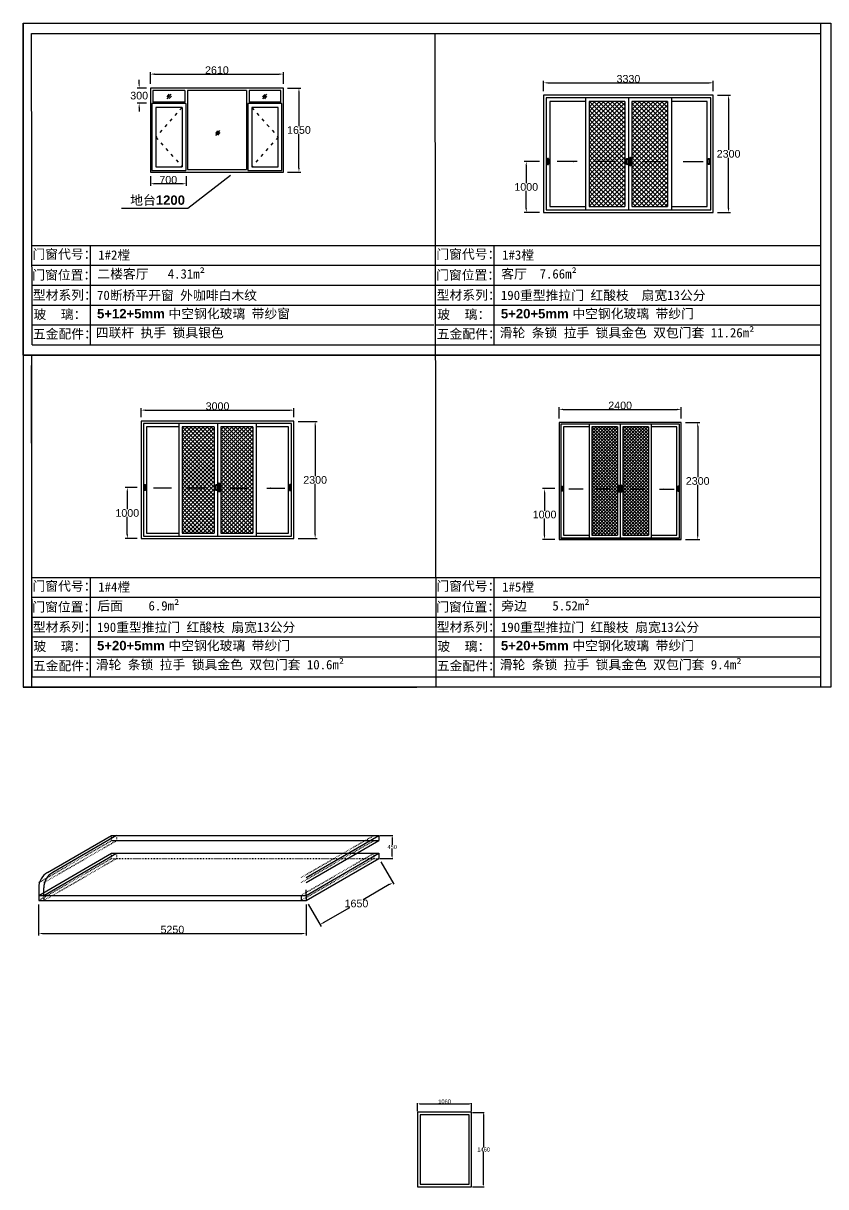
# Model space of a CAD drawing. Header units: inches. Extents: x -138455 to 599497, y -747149 to 13167.
# Drawn here: x 217122 to 232874, y -136914 to -114084 of the extents above; entities that cross this region are included whole.
import ezdxf

# ---------------------------------------------------------------- set-up
doc = ezdxf.new("R2010")
doc.units = ezdxf.units.IN
doc.header["$MEASUREMENT"] = 0
doc.header["$PDMODE"] = 35
doc.header["$PDSIZE"] = -3
doc.linetypes.add('ACAD_ISO03W100', pattern=[30, 12, -18])
doc.layers.add('0 @ 1', color=7, linetype='Continuous')
doc.styles.add('Annotative', font='arialbd.ttf')
doc.styles.get("Standard").update_dxf_attribs({"font": 'arial.ttf'})
doc.dimstyles.get("Standard").update_dxf_attribs({"dimtxt": 80, "dimasz": 70, "dimexe": 40, "dimexo": 80, "dimgap": 0, "dimtad": 1, "dimtih": 1, "dimtoh": 1, "dimdec": 0, "dimzin": 0, "dimdsep": 46, "dimtxsty": 'Standard', "dimcen": 0.09, "dimadec": 0, "dimazin": 0, "dimtfac": 1, "dimtdec": 0, "dimtofl": 0, "dimtmove": 0, "dimatfit": 3, "dimfxl": 0, "dimtolj": 1, "dimtzin": 0, "dimarcsym": 0})

# ---------------------------------------------------------------- blocks, each defined once
blk = doc.blocks.new('*D244')
at = {"color": 0, "lineweight": -2, "transparency": 16777216}
for p, q in [((224143, -130541), (224397, -130980)), ((224307, -130985), (223795, -131281)), ((222714, -131366), (222968, -131805)), ((223017, -131730), (223530, -131434))]:
    blk.add_line(p, q, dxfattribs=at)
at = {"color": 0, "transparency": 16777216}
for points in [[(224301, -130973), (224314, -130997), (224377, -130945)], [(223010, -131718), (223024, -131742), (222948, -131770)]]:
    blk.add_solid(points, dxfattribs=at)
at = {"layer": 'Defpoints', "color": 0, "transparency": 16777216}
for p in [(224103, -130472), (224377, -130945), (222674, -131297)]:
    blk.add_point(p, dxfattribs=at)
at = {"color": 0, "transparency": 16777216, "insert": (223662, -131357), "char_height": 150, "attachment_point": 5}
blk.add_mtext('\\A1;1650', dxfattribs=at)
blk = doc.blocks.new('*D245')
at = {"color": 0, "lineweight": -2, "transparency": 16777216}
for p, q in [((217424, -131377), (217424, -131986)), ((222674, -131377), (222674, -131986)), ((217504, -131946), (222594, -131946))]:
    blk.add_line(p, q, dxfattribs=at)
at = {"color": 0, "transparency": 16777216}
for points in [[(217504, -131932), (217504, -131959), (217424, -131946)], [(222594, -131932), (222594, -131959), (222674, -131946)]]:
    blk.add_solid(points, dxfattribs=at)
at = {"layer": 'Defpoints', "color": 0, "transparency": 16777216}
for p in [(217424, -131297), (222674, -131297), (222674, -131946)]:
    blk.add_point(p, dxfattribs=at)
at = {"color": 0, "transparency": 16777216, "insert": (220049, -131869), "char_height": 150, "attachment_point": 5}
blk.add_mtext('\\A1;5250', dxfattribs=at)
blk = doc.blocks.new('*D246')
at = {"color": 0, "lineweight": -2, "transparency": 16777216}
for p, q in [((224123, -130022), (224373, -130022)), ((224363, -130062), (224363, -130206)), ((224363, -130432), (224363, -130287)), ((224123, -130472), (224373, -130472))]:
    blk.add_line(p, q, dxfattribs=at)
at = {"color": 0, "transparency": 16777216}
for points in [[(224357, -130062), (224370, -130062), (224363, -130022)], [(224357, -130432), (224370, -130432), (224363, -130472)]]:
    blk.add_solid(points, dxfattribs=at)
at = {"layer": 'Defpoints', "color": 0, "transparency": 16777216}
for p in [(224103, -130022), (224103, -130472), (224363, -130472)]:
    blk.add_point(p, dxfattribs=at)
at = {"color": 0, "transparency": 16777216, "insert": (224363, -130247), "char_height": 80, "attachment_point": 5}
blk.add_mtext('\\A1;450', dxfattribs=at)
blk = doc.blocks.new('*D270')
at = {"color": 0, "lineweight": -2, "transparency": 16777216}
for p, q in [((224862, -135434), (224862, -135274)), ((224902, -135284), (225882, -135284)), ((225922, -135434), (225922, -135274))]:
    blk.add_line(p, q, dxfattribs=at)
at = {"color": 0, "transparency": 16777216}
for points in [[(224902, -135277), (224902, -135290), (224862, -135284)], [(225882, -135277), (225882, -135290), (225922, -135284)]]:
    blk.add_solid(points, dxfattribs=at)
at = {"layer": 'Defpoints', "color": 0, "transparency": 16777216}
for p in [(225922, -135284), (224862, -135454), (225922, -135454)]:
    blk.add_point(p, dxfattribs=at)
at = {"color": 0, "transparency": 16777216, "insert": (225392, -135243), "char_height": 80, "attachment_point": 5}
blk.add_mtext('\\A1;1060', dxfattribs=at)
blk = doc.blocks.new('*D271')
at = {"color": 0, "lineweight": -2, "transparency": 16777216}
for p, q in [((225942, -135454), (226169, -135454)), ((226159, -135494), (226159, -136143)), ((226159, -136874), (226159, -136225)), ((225942, -136914), (226169, -136914))]:
    blk.add_line(p, q, dxfattribs=at)
at = {"color": 0, "transparency": 16777216}
for points in [[(226152, -135494), (226165, -135494), (226159, -135454)], [(226152, -136874), (226165, -136874), (226159, -136914)]]:
    blk.add_solid(points, dxfattribs=at)
at = {"layer": 'Defpoints', "color": 0, "transparency": 16777216}
for p in [(225922, -135454), (225922, -136914), (226159, -136914)]:
    blk.add_point(p, dxfattribs=at)
at = {"color": 0, "transparency": 16777216, "insert": (226159, -136184), "char_height": 80, "attachment_point": 5}
blk.add_mtext('\\A1;1460', dxfattribs=at)
blk = doc.blocks.new('*D660')
at = {"color": 0, "lineweight": -2, "transparency": 16777216}
for p, q in [((219397, -115274), (219397, -115194)), ((219538, -115354), (219357, -115354)), ((219538, -115654), (219357, -115654)), ((219397, -115734), (219397, -115814))]:
    blk.add_line(p, q, dxfattribs=at)
at = {"color": 0, "transparency": 16777216}
for points in [[(219383, -115274), (219410, -115274), (219397, -115354)], [(219383, -115734), (219410, -115734), (219397, -115654)]]:
    blk.add_solid(points, dxfattribs=at)
at = {"layer": 'Defpoints', "color": 0, "transparency": 16777216}
for p in [(219397, -115354), (219618, -115354), (219618, -115654)]:
    blk.add_point(p, dxfattribs=at)
at = {"color": 0, "transparency": 16777216, "insert": (219397, -115504), "char_height": 150, "attachment_point": 5}
blk.add_mtext('\\A1;300', dxfattribs=at)
blk = doc.blocks.new('*D671')
at = {"color": 0, "lineweight": -2, "transparency": 16777216}
for p, q in [((219618, -117084), (219618, -117273)), ((220318, -117084), (220318, -117273)), ((220238, -117233), (219698, -117233))]:
    blk.add_line(p, q, dxfattribs=at)
at = {"color": 0, "transparency": 16777216}
for points in [[(219698, -117219), (219698, -117246), (219618, -117233)], [(220238, -117219), (220238, -117246), (220318, -117233)]]:
    blk.add_solid(points, dxfattribs=at)
at = {"layer": 'Defpoints', "color": 0, "transparency": 16777216}
for p in [(219618, -117004), (220318, -117004), (219618, -117233)]:
    blk.add_point(p, dxfattribs=at)
at = {"color": 0, "transparency": 16777216, "insert": (219968, -117156), "char_height": 150, "attachment_point": 5}
blk.add_mtext('\\A1;700', dxfattribs=at)
blk = doc.blocks.new('*D672')
at = {"color": 0, "lineweight": -2, "transparency": 16777216}
for p, q in [((219618, -115274), (219618, -115041)), ((222228, -115274), (222228, -115041)), ((219698, -115081), (222148, -115081))]:
    blk.add_line(p, q, dxfattribs=at)
at = {"color": 0, "transparency": 16777216}
for points in [[(219698, -115068), (219698, -115095), (219618, -115081)], [(222148, -115068), (222148, -115095), (222228, -115081)]]:
    blk.add_solid(points, dxfattribs=at)
at = {"layer": 'Defpoints', "color": 0, "transparency": 16777216}
for p in [(222228, -115081), (219618, -115354), (222228, -115354)]:
    blk.add_point(p, dxfattribs=at)
at = {"color": 0, "transparency": 16777216, "insert": (220923, -115005), "char_height": 150, "attachment_point": 5}
blk.add_mtext('\\A1;2610', dxfattribs=at)
blk = doc.blocks.new('*D673')
at = {"color": 0, "lineweight": -2, "transparency": 16777216}
for p, q in [((222308, -115354), (222573, -115354)), ((222533, -115434), (222533, -116103)), ((222533, -116924), (222533, -116256)), ((222308, -117004), (222573, -117004))]:
    blk.add_line(p, q, dxfattribs=at)
at = {"color": 0, "transparency": 16777216}
for points in [[(222520, -115434), (222547, -115434), (222533, -115354)], [(222520, -116924), (222547, -116924), (222533, -117004)]]:
    blk.add_solid(points, dxfattribs=at)
at = {"layer": 'Defpoints', "color": 0, "transparency": 16777216}
for p in [(222228, -115354), (222228, -117004), (222533, -117004)]:
    blk.add_point(p, dxfattribs=at)
at = {"color": 0, "transparency": 16777216, "insert": (222533, -116179), "char_height": 150, "attachment_point": 5}
blk.add_mtext('\\A1;1650', dxfattribs=at)
blk = doc.blocks.new('123as')
at = {"color": 0}
for p, q in [((90189, 51387), (90252, 51462)), ((90194, 51330), (90312, 51470)), ((90251, 51335), (90314, 51410))]:
    blk.add_line(p, q, dxfattribs=at)
blk = doc.blocks.new('*D649')
at = {"color": 0, "lineweight": -2, "transparency": 16777216}
for p, q in [((230746, -115496), (231007, -115496)), ((230967, -115576), (230967, -116569)), ((230967, -117716), (230967, -116723)), ((230746, -117796), (231007, -117796))]:
    blk.add_line(p, q, dxfattribs=at)
at = {"color": 0, "transparency": 16777216}
for points in [[(230953, -115576), (230980, -115576), (230967, -115496)], [(230953, -117716), (230980, -117716), (230967, -117796)]]:
    blk.add_solid(points, dxfattribs=at)
at = {"layer": 'Defpoints', "color": 0, "transparency": 16777216}
for p in [(230666, -115496), (230666, -117796), (230967, -117796)]:
    blk.add_point(p, dxfattribs=at)
at = {"color": 0, "transparency": 16777216, "insert": (230967, -116646), "char_height": 150, "attachment_point": 5}
blk.add_mtext('\\A1;2300', dxfattribs=at)
blk = doc.blocks.new('*D650')
at = {"color": 0, "lineweight": -2, "transparency": 16777216}
for p, q in [((227336, -115416), (227336, -115213)), ((227416, -115253), (230586, -115253)), ((230666, -115416), (230666, -115213))]:
    blk.add_line(p, q, dxfattribs=at)
at = {"color": 0, "transparency": 16777216}
for points in [[(227416, -115239), (227416, -115266), (227336, -115253)], [(230586, -115239), (230586, -115266), (230666, -115253)]]:
    blk.add_solid(points, dxfattribs=at)
at = {"layer": 'Defpoints', "color": 0, "transparency": 16777216}
for p in [(230666, -115253), (227336, -115496), (230666, -115496)]:
    blk.add_point(p, dxfattribs=at)
at = {"color": 0, "transparency": 16777216, "insert": (229001, -115176), "char_height": 150, "attachment_point": 5}
blk.add_mtext('\\A1;3330', dxfattribs=at)
blk = doc.blocks.new('*D651')
at = {"color": 0, "lineweight": -2, "transparency": 16777216}
for p, q in [((227256, -116796), (226955, -116796)), ((226995, -116876), (226995, -117220)), ((226995, -117716), (226995, -117373)), ((227256, -117796), (226955, -117796))]:
    blk.add_line(p, q, dxfattribs=at)
at = {"color": 0, "transparency": 16777216}
for points in [[(226981, -116876), (227008, -116876), (226995, -116796)], [(226981, -117716), (227008, -117716), (226995, -117796)]]:
    blk.add_solid(points, dxfattribs=at)
at = {"layer": 'Defpoints', "color": 0, "transparency": 16777216}
for p in [(227336, -116796), (226995, -117796), (227336, -117796)]:
    blk.add_point(p, dxfattribs=at)
at = {"color": 0, "transparency": 16777216, "insert": (226995, -117296), "char_height": 150, "attachment_point": 5}
blk.add_mtext('\\A1;1000', dxfattribs=at)
blk = doc.blocks.new('*D661')
at = {"color": 0, "lineweight": -2, "transparency": 16777216}
for p, q in [((219435, -121815), (219435, -121635)), ((219515, -121675), (222355, -121675)), ((222435, -121815), (222435, -121635))]:
    blk.add_line(p, q, dxfattribs=at)
at = {"color": 0, "transparency": 16777216}
for points in [[(219515, -121662), (219515, -121689), (219435, -121675)], [(222355, -121662), (222355, -121689), (222435, -121675)]]:
    blk.add_solid(points, dxfattribs=at)
at = {"layer": 'Defpoints', "color": 0, "transparency": 16777216}
for p in [(222435, -121675), (219435, -121895), (222435, -121895)]:
    blk.add_point(p, dxfattribs=at)
at = {"color": 0, "transparency": 16777216, "insert": (220935, -121599), "char_height": 150, "attachment_point": 5}
blk.add_mtext('\\A1;3000', dxfattribs=at)
blk = doc.blocks.new('*D674')
at = {"color": 0, "lineweight": -2, "transparency": 16777216}
for p, q in [((222515, -121895), (222891, -121895)), ((222851, -121975), (222851, -122968)), ((222851, -124115), (222851, -123121)), ((222515, -124195), (222891, -124195))]:
    blk.add_line(p, q, dxfattribs=at)
at = {"color": 0, "transparency": 16777216}
for points in [[(222838, -121975), (222865, -121975), (222851, -121895)], [(222838, -124115), (222865, -124115), (222851, -124195)]]:
    blk.add_solid(points, dxfattribs=at)
at = {"layer": 'Defpoints', "color": 0, "transparency": 16777216}
for p in [(222435, -121895), (222435, -124195), (222851, -124195)]:
    blk.add_point(p, dxfattribs=at)
at = {"color": 0, "transparency": 16777216, "insert": (222851, -123045), "char_height": 150, "attachment_point": 5}
blk.add_mtext('\\A1;2300', dxfattribs=at)
blk = doc.blocks.new('123hhh')
for centre, radius, start, end in [((280724, -83285), 15, 176.7622, 183.2378), ((280706, -83231), 10, 16.4502, 30.1514), ((280706, -83339), 10, 329.8486, 343.5498)]:
    blk.add_arc(centre, radius, start, end)
for points, knots in [([(280692, -83211), (280689, -83211), (280685, -83210), (280685, -83215), (280690, -83217), (280696, -83217), (280704, -83219), (280711, -83226), (280713, -83239), (280712, -83254), (280711, -83268), (280709, -83277), (280709, -83282), (280709, -83284)], [0, 0, 0, 0, 6.082763, 8.582763, 11.318747, 19.461781, 26.725965, 36.438119, 46.233865, 64.642794, 80.276332, 88.205882, 94.390611, 94.390611, 94.390611, 94.390611]), ([(280692, -83359), (280689, -83359), (280685, -83360), (280685, -83355), (280690, -83353), (280696, -83353), (280704, -83351), (280711, -83344), (280713, -83331), (280712, -83316), (280711, -83302), (280709, -83293), (280709, -83288), (280709, -83286)], [0, 0, 0, 0, 6.082763, 8.582763, 11.318747, 19.461781, 26.725965, 36.438119, 46.233865, 64.642794, 80.276332, 88.205882, 94.390611, 94.390611, 94.390611, 94.390611]), ([(280715, -83226), (280712, -83222), (280707, -83214), (280697, -83212), (280692, -83211)], [0.93741, 0.93741, 0.93741, 0.93741, 13.606526, 29.417915, 29.417915, 29.417915, 29.417915]), ([(280715, -83344), (280712, -83348), (280707, -83356), (280697, -83358), (280692, -83359)], [0.93741, 0.93741, 0.93741, 0.93741, 13.606526, 29.417915, 29.417915, 29.417915, 29.417915]), ([(280716, -83229), (280716, -83230), (280717, -83234), (280717, -83249), (280717, -83266), (280717, -83280), (280717, -83285)], [1.197256, 1.197256, 1.197256, 1.197256, 5.358743, 14.155697, 44.084834, 57.684594, 57.684594, 57.684594, 57.684594]), ([(280716, -83341), (280716, -83340), (280717, -83336), (280717, -83321), (280717, -83304), (280717, -83290), (280717, -83285)], [1.197256, 1.197256, 1.197256, 1.197256, 5.358743, 14.155697, 44.084834, 57.684594, 57.684594, 57.684594, 57.684594])]:
    blk.add_open_spline(points, degree=3, knots=knots)
blk = doc.blocks.new('*D662')
at = {"color": 0, "lineweight": -2, "transparency": 16777216}
for p, q in [((219355, -123194), (219124, -123194)), ((219164, -123274), (219164, -123618)), ((219164, -124115), (219164, -123771)), ((219355, -124195), (219124, -124195))]:
    blk.add_line(p, q, dxfattribs=at)
at = {"color": 0, "transparency": 16777216}
for points in [[(219151, -123274), (219178, -123274), (219164, -123194)], [(219151, -124115), (219178, -124115), (219164, -124195)]]:
    blk.add_solid(points, dxfattribs=at)
at = {"layer": 'Defpoints', "color": 0, "transparency": 16777216}
for p in [(219435, -123194), (219164, -124195), (219435, -124195)]:
    blk.add_point(p, dxfattribs=at)
at = {"color": 0, "transparency": 16777216, "insert": (219164, -123694), "char_height": 150, "attachment_point": 5}
blk.add_mtext('\\A1;1000', dxfattribs=at)
blk = doc.blocks.new('*D675')
at = {"color": 0, "lineweight": -2, "transparency": 16777216}
for p, q in [((230118, -121916), (230400, -121916)), ((230360, -121996), (230360, -122990)), ((230360, -124136), (230360, -123143)), ((230118, -124216), (230400, -124216))]:
    blk.add_line(p, q, dxfattribs=at)
at = {"color": 0, "transparency": 16777216}
for points in [[(230347, -121996), (230373, -121996), (230360, -121916)], [(230347, -124136), (230373, -124136), (230360, -124216)]]:
    blk.add_solid(points, dxfattribs=at)
at = {"layer": 'Defpoints', "color": 0, "transparency": 16777216}
for p in [(230038, -121916), (230038, -124216), (230360, -124216)]:
    blk.add_point(p, dxfattribs=at)
at = {"color": 0, "transparency": 16777216, "insert": (230360, -123066), "char_height": 150, "attachment_point": 5}
blk.add_mtext('\\A1;2300', dxfattribs=at)
blk = doc.blocks.new('*D676')
at = {"color": 0, "lineweight": -2, "transparency": 16777216}
for p, q in [((227638, -121836), (227638, -121620)), ((227718, -121660), (229958, -121660)), ((230038, -121836), (230038, -121620))]:
    blk.add_line(p, q, dxfattribs=at)
at = {"color": 0, "transparency": 16777216}
for points in [[(227718, -121647), (227718, -121674), (227638, -121660)], [(229958, -121647), (229958, -121674), (230038, -121660)]]:
    blk.add_solid(points, dxfattribs=at)
at = {"layer": 'Defpoints', "color": 0, "transparency": 16777216}
for p in [(230038, -121660), (227638, -121916), (230038, -121916)]:
    blk.add_point(p, dxfattribs=at)
at = {"color": 0, "transparency": 16777216, "insert": (228838, -121584), "char_height": 150, "attachment_point": 5}
blk.add_mtext('\\A1;2400', dxfattribs=at)
blk = doc.blocks.new('*D677')
at = {"color": 0, "lineweight": -2, "transparency": 16777216}
for p, q in [((227558, -123216), (227315, -123216)), ((227355, -123296), (227355, -123648)), ((227355, -124136), (227355, -123801)), ((227558, -124216), (227315, -124216))]:
    blk.add_line(p, q, dxfattribs=at)
at = {"color": 0, "transparency": 16777216}
for points in [[(227342, -123296), (227368, -123296), (227355, -123216)], [(227342, -124136), (227368, -124136), (227355, -124216)]]:
    blk.add_solid(points, dxfattribs=at)
at = {"layer": 'Defpoints', "color": 0, "transparency": 16777216}
for p in [(227638, -123216), (227355, -124216), (227638, -124216)]:
    blk.add_point(p, dxfattribs=at)
at = {"color": 0, "transparency": 16777216, "insert": (227355, -123724), "char_height": 150, "attachment_point": 5}
blk.add_mtext('\\A1;1000', dxfattribs=at)

msp = doc.modelspace()

# ---------------------------------------------------------------- hatches: boundary and pattern name
h = msp.add_hatch()
h.set_pattern_fill('ANSI37', color=256, scale=500)
h.set_pattern_definition([(45, (-24767.19, -15350.347), (-44.194174, 44.194174), []), (135, (-24767.19, -15350.347), (-44.194174, -44.194174), [])])
h.paths.add_polyline_path([(228930.6, -115616.1), (228230.6, -115616.1), (228230.6, -117676.1), (228930.6, -117676.1)])
h.paths.add_polyline_path([(229770.6, -115616.1), (229070.6, -115616.1), (229070.6, -117676.1), (229770.6, -117676.1)])
h = msp.add_hatch()
h.set_pattern_fill('ANSI37', color=256, scale=450.45045)
h.set_pattern_definition([(45, (-7684.54, -31673.106), (-39.814571, 39.814571), []), (135, (-7684.54, -31673.106), (-39.814571, -39.814571), [])])
h.paths.add_polyline_path([(220872.1, -122002.6), (220241.4, -122002.6), (220241.4, -124086.4), (220872.1, -124086.4)])
h.paths.add_polyline_path([(221628.8, -122002.6), (220998.2, -122002.6), (220998.2, -124086.4), (221628.8, -124086.4)])
h = msp.add_hatch()
h.set_pattern_fill('ANSI37', color=256, scale=360.36036)
h.set_pattern_definition([(45, (45942.21, -49739.032), (-31.851657, 31.851657), []), (135, (45942.21, -49739.032), (-31.851657, -31.851657), [])])
h.paths.add_polyline_path([(228787.5, -122002.7), (228283, -122002.7), (228283, -124129.7), (228787.5, -124129.7)])
h.paths.add_polyline_path([(229392.9, -122002.7), (228888.4, -122002.7), (228888.4, -124129.7), (229392.9, -124129.7)])

# ---------------------------------------------------------------- linework, layer by layer
for p, q in [((217121.8, -114083.8), (217121.8, -120596.8)), ((217121.8, -114083.8), (217121.8, -120392.1)), ((232773.4, -114083.8), (232773.4, -127109.8)), ((217296.2, -120392.1), (217280.9, -114287.6)), ((217280.9, -114287.6), (232773.4, -114287.6)), ((225223.9, -127109.8), (225208.6, -114287.6)), ((222228, -115354.2), (219618, -115354.2)), ((219618, -115354.2), (219618, -117004.2)), ((220293, -115404.2), (219668, -115404.2)), ((219668, -115404.2), (219668, -115629.2)), ((220293, -115404.2), (220293, -115629.2)), ((220343, -115404.2), (220343, -116954.2)), ((221503, -115404.2), (220343, -115404.2)), ((221503, -115404.2), (221503, -116954.2)), ((222178, -115404.2), (221553, -115404.2)), ((221553, -115404.2), (221553, -115629.2)), ((222178, -115629.2), (222178, -115404.2)), ((222228, -117004.2), (222228, -115354.2)), ((230665.6, -115496.1), (227335.6, -115496.1)), ((227335.6, -115496.1), (227335.6, -117796.1)), ((230665.6, -117796.1), (230665.6, -115496.1)), ((220313, -115659.2), (219648, -115659.2)), ((219648, -115659.2), (219648, -116974.2)), ((220293, -115629.2), (219668, -115629.2)), ((220238, -115734.2), (219723, -115734.2)), ((219723, -115734.2), (219723, -116899.2)), ((220238, -115734.2), (220238, -116899.2)), ((220313, -115659.2), (220313, -116974.2)), ((222198, -115659.2), (221533, -115659.2)), ((221533, -115659.2), (221533, -116974.2)), ((222178, -115629.2), (221553, -115629.2)), ((222123, -115734.2), (221608, -115734.2)), ((221608, -115734.2), (221608, -116899.2)), ((222123, -116899.2), (222123, -115734.2)), ((222198, -116974.2), (222198, -115659.2)), ((230615.6, -115546.1), (227385.6, -115546.1)), ((227385.6, -115546.1), (227385.6, -117746.1)), ((228155.6, -115616.1), (227455.6, -115616.1)), ((227455.6, -115616.1), (227455.6, -117676.1)), ((228155.6, -115546.1), (228155.6, -117746.1)), ((228930.6, -115616.1), (228230.6, -115616.1)), ((228230.6, -115616.1), (228230.6, -117676.1)), ((228930.6, -115616.1), (228930.6, -117676.1)), ((229000.6, -115546.1), (229000.6, -117746.1)), ((229770.6, -115616.1), (229070.6, -115616.1)), ((229070.6, -115616.1), (229070.6, -117676.1)), ((229770.6, -115616.1), (229770.6, -117676.1)), ((229845.6, -115546.1), (229845.6, -117746.1)), ((230545.6, -115616.1), (229845.6, -115616.1)), ((230545.6, -117676.1), (230545.6, -115616.1)), ((230615.6, -117746.1), (230615.6, -115546.1)), ((219618, -117004.2), (222228, -117004.2)), ((219648, -116974.2), (220313, -116974.2)), ((219723, -116899.2), (220238, -116899.2)), ((220343, -116954.2), (221503, -116954.2)), ((221533, -116974.2), (222198, -116974.2)), ((221608, -116899.2), (222123, -116899.2)), ((227335.6, -117796.1), (230665.6, -117796.1)), ((227385.6, -117746.1), (230615.6, -117746.1)), ((227455.6, -117676.1), (228155.6, -117676.1)), ((228230.6, -117676.1), (228930.6, -117676.1)), ((229070.6, -117676.1), (229770.6, -117676.1)), ((229845.6, -117676.1), (230545.6, -117676.1)), ((217295.5, -118443.7), (225219, -118443.7)), ((218432.5, -118443.7), (218432.5, -120392.1)), ((225223.2, -118443.7), (232773.4, -118443.7)), ((226360.2, -118443.7), (226360.2, -120392.1)), ((217295.5, -118833.4), (225220, -118833.4)), ((225223.2, -118833.4), (232773.4, -118833.4)), ((217295.5, -119223.1), (225221, -119223.1)), ((225223.2, -119223.1), (232773.4, -119223.1)), ((217295.5, -119612.7), (225221.9, -119612.7)), ((225223.2, -119612.7), (232773.4, -119612.7)), ((217295.5, -120002.4), (225178.8, -120002.4)), ((225223.2, -120002.4), (232773.4, -120002.4)), ((217296.2, -120392.1), (225223.9, -120392.1)), ((225223.9, -120392.1), (232773.4, -120392.1)), ((217121.8, -120596.8), (225049.5, -120596.8)), ((224845.7, -120596.8), (217121.8, -120596.8)), ((217121.8, -120596.8), (217121.8, -127109.8)), ((217280.9, -120596.8), (217280.9, -127109.8)), ((225049.5, -120596.8), (232773.4, -120596.8)), ((217296.2, -126905.1), (217280.9, -120800.6)), ((222435.1, -121894.5), (219435.1, -121894.5)), ((219435.1, -121894.5), (219435.1, -124194.5)), ((222435.1, -124194.5), (222435.1, -121894.5)), ((222390.1, -121939.6), (219480.2, -121939.6)), ((219480.2, -121939.6), (219480.2, -124149.5)), ((220173.9, -122002.6), (219543.2, -122002.6)), ((219543.2, -122002.6), (219543.2, -124086.4)), ((220173.9, -121939.6), (220173.9, -124149.5)), ((220872.1, -122002.6), (220241.4, -122002.6)), ((220241.4, -122002.6), (220241.4, -124086.4)), ((220872.1, -122002.6), (220872.1, -124086.4)), ((220935.1, -121939.6), (220935.1, -124149.5)), ((221628.8, -122002.6), (220998.2, -122002.6)), ((220998.2, -122002.6), (220998.2, -124086.4)), ((221628.8, -122002.6), (221628.8, -124086.4)), ((221696.4, -121939.6), (221696.4, -124149.5)), ((222327, -122002.6), (221696.4, -122002.6)), ((222327, -124086.4), (222327, -122002.6)), ((222390.1, -124149.5), (222390.1, -121939.6)), ((230037.9, -121916.2), (227637.9, -121916.2)), ((227637.9, -121916.2), (227637.9, -124216.2)), ((230001.9, -121952.2), (227674, -121952.2)), ((227674, -121952.2), (227674, -124180.1)), ((228228.9, -122002.7), (227724.4, -122002.7)), ((227724.4, -122002.7), (227724.4, -124129.7)), ((228228.9, -121952.2), (228228.9, -124180.1)), ((228787.5, -122002.7), (228283, -122002.7)), ((228283, -122002.7), (228283, -124129.7)), ((228787.5, -122002.7), (228787.5, -124129.7)), ((228837.9, -121952.2), (228837.9, -124180.1)), ((229392.9, -122002.7), (228888.4, -122002.7)), ((228888.4, -122002.7), (228888.4, -124129.7)), ((229392.9, -122002.7), (229392.9, -124129.7)), ((229446.9, -121952.2), (229446.9, -124180.1)), ((229951.4, -122002.7), (229446.9, -122002.7)), ((229951.4, -124129.7), (229951.4, -122002.7)), ((230001.9, -124180.1), (230001.9, -121952.2)), ((230037.9, -124216.2), (230037.9, -121916.2)), ((219435.1, -124194.5), (222435.1, -124194.5)), ((219480.2, -124149.5), (222390.1, -124149.5)), ((219543.2, -124086.4), (220173.9, -124086.4)), ((220241.4, -124086.4), (220872.1, -124086.4)), ((220998.2, -124086.4), (221628.8, -124086.4)), ((221696.4, -124086.4), (222327, -124086.4)), ((227674, -124180.1), (230001.9, -124180.1)), ((227724.4, -124129.7), (228228.9, -124129.7)), ((228283, -124129.7), (228787.5, -124129.7)), ((228888.4, -124129.7), (229392.9, -124129.7)), ((229446.9, -124129.7), (229951.4, -124129.7)), ((227637.9, -124216.2), (230037.9, -124216.2)), ((230037.9, -124216.2), (227637.9, -124216.2)), ((217295.5, -124956.7), (225223.9, -124956.7)), ((218432.5, -124956.7), (218432.5, -126905.1)), ((225223.9, -124956.7), (232774.1, -124956.7)), ((226360.9, -124956.7), (226360.9, -126905.1)), ((217295.5, -125346.4), (225223.9, -125346.4)), ((225223.9, -125346.4), (232774.1, -125346.4)), ((217295.5, -125736.1), (225223.9, -125736.1)), ((225223.9, -125736.1), (232774.1, -125736.1)), ((217295.5, -126125.7), (225223.9, -126125.7)), ((225223.9, -126125.7), (232774.1, -126125.7)), ((217295.5, -126515.4), (225223.9, -126515.4)), ((225223.9, -126515.4), (232774.1, -126515.4)), ((217296.2, -126905.1), (225223.9, -126905.1)), ((225224.6, -126905.1), (232774.1, -126905.1)), ((217121.8, -127109.8), (224845.7, -127109.8)), ((232973.4, -127109.8), (217121.8, -127109.8)), ((217599.5, -130745.6), (218853.4, -130021.6)), ((218953.4, -130021.6), (217699.5, -130745.6)), ((218853.4, -130021.6), (224103.4, -130021.6)), ((218853.4, -130121.6), (224103.4, -130121.6)), ((222674.5, -130846.6), (224103.4, -130021.6)), ((222674.5, -130946.6), (224103.4, -130121.6)), ((224103.4, -130021.6), (224103.4, -130121.6)), ((217424.5, -131196.6), (218853.4, -130371.6)), ((217524.5, -131196.6), (218953.4, -130371.6)), ((218853.4, -130371.6), (224103.4, -130371.6)), ((222674.5, -131196.6), (224103.4, -130371.6)), ((222674.5, -131296.6), (224103.4, -130471.6)), ((224103.4, -130371.6), (224103.4, -130471.6)), ((217424.5, -131048.7), (217424.5, -131296.6)), ((217424.5, -131196.6), (222674.5, -131196.6)), ((217524.5, -131196.6), (217524.5, -131048.7)), ((217524.5, -131196.6), (217524.5, -131296.6)), ((222574.5, -131196.6), (222574.5, -131296.6)), ((222674.5, -131196.6), (222674.5, -131091)), ((222674.5, -131196.6), (222674.5, -131296.6)), ((217424.5, -131296.6), (222674.5, -131296.6))]:
    msp.add_line(p, q)
at = {"linetype": 'ACAD_ISO03W100'}
for p, q in [((217424.5, -130946.6), (218853.4, -130121.6)), ((217524.5, -130946.6), (218953.4, -130121.6)), ((218853.4, -130121.6), (218853.4, -130021.6)), ((218953.4, -130021.6), (218953.4, -130121.6)), ((222574.5, -130846.6), (224003.4, -130021.6)), ((222574.5, -130946.6), (224003.4, -130121.6)), ((217424.5, -131296.6), (218853.4, -130471.6)), ((217524.5, -131296.6), (218953.4, -130471.6)), ((218853.4, -130471.6), (218853.4, -130371.6)), ((218853.4, -130471.6), (224103.4, -130471.6)), ((218953.4, -130371.6), (218953.4, -130471.6)), ((222574.5, -131196.6), (224003.4, -130371.6)), ((222574.5, -131296.6), (224003.4, -130471.6)), ((224003.4, -130371.6), (224003.4, -130471.6))]:
    msp.add_line(p, q, dxfattribs=at)
for points in [[(217121.8, -120596.8), (217121.8, -114083.8), (232973.4, -114083.8), (232973.4, -127109.8)], [(225049.5, -120596.8), (217121.8, -120596.8)], [(232773.4, -120596.8), (225049.5, -120596.8)]]:
    msp.add_lwpolyline(points)
at = {"linetype": 'ACAD_ISO03W100', "ltscale": 5}
for points in [[(220238, -115734.2), (219723, -116316.7), (220238, -116899.2)], [(221608, -115734.2), (222123, -116316.7), (221608, -116899.2)]]:
    msp.add_lwpolyline(points, dxfattribs=at)
for points in [[(227422.1, -116735.7), (227420.5, -116735.7, 0.4142136), (227406.5, -116749.7), (227406.5, -116842.5, 0.4142136), (227420.5, -116856.5), (227422.1, -116856.5, 0.4142136), (227436.1, -116842.5), (227436.1, -116749.7, 0.4142136)], [(227422.1, -116735.7), (227420.5, -116735.7, 0.4142136), (227406.5, -116749.7), (227406.5, -116842.5, 0.4142136), (227420.5, -116856.5), (227422.1, -116856.5, 0.4142136), (227436.1, -116842.5), (227436.1, -116749.7, 0.4142136)], [(228974.7, -116738.5), (228976.3, -116738.5, -0.4142136), (228990.3, -116752.5), (228990.3, -116845.4, -0.4142136), (228976.3, -116859.4), (228974.7, -116859.4, -0.4142136), (228960.7, -116845.4), (228960.7, -116752.5, -0.4142136)], [(228974.7, -116738.5), (228976.3, -116738.5, -0.4142136), (228990.3, -116752.5), (228990.3, -116845.4, -0.4142136), (228976.3, -116859.4), (228974.7, -116859.4, -0.4142136), (228960.7, -116845.4), (228960.7, -116752.5, -0.4142136)], [(229026.5, -116738.5), (229024.9, -116738.5, 0.4142136), (229010.9, -116752.5), (229010.9, -116845.4, 0.4142136), (229024.9, -116859.4), (229026.5, -116859.4, 0.4142136), (229040.5, -116845.4), (229040.5, -116752.5, 0.4142136)], [(229026.5, -116738.5), (229024.9, -116738.5, 0.4142136), (229010.9, -116752.5), (229010.9, -116845.4, 0.4142136), (229024.9, -116859.4), (229026.5, -116859.4, 0.4142136), (229040.5, -116845.4), (229040.5, -116752.5, 0.4142136)], [(230579.2, -116735.7), (230580.8, -116735.7, -0.4142136), (230594.8, -116749.7), (230594.8, -116842.5, -0.4142136), (230580.8, -116856.5), (230579.2, -116856.5, -0.4142136), (230565.2, -116842.5), (230565.2, -116749.7, -0.4142136)], [(230579.2, -116735.7), (230580.8, -116735.7, -0.4142136), (230594.8, -116749.7), (230594.8, -116842.5, -0.4142136), (230580.8, -116856.5), (230579.2, -116856.5, -0.4142136), (230565.2, -116842.5), (230565.2, -116749.7, -0.4142136)], [(219508.7, -123133.9), (219510.3, -123133.9, -0.4142136), (219524.3, -123147.9), (219524.3, -123240.7, -0.4142136), (219510.3, -123254.7), (219508.7, -123254.7, -0.4142136), (219494.7, -123240.7), (219494.7, -123147.9, -0.4142136)], [(219508.7, -123133.9), (219510.3, -123133.9, -0.4142136), (219524.3, -123147.9), (219524.3, -123240.7, -0.4142136), (219510.3, -123254.7), (219508.7, -123254.7, -0.4142136), (219494.7, -123240.7), (219494.7, -123147.9, -0.4142136)], [(220914.9, -123133.9), (220916.5, -123133.9, -0.4142136), (220930.5, -123147.9), (220930.5, -123240.7, -0.4142136), (220916.5, -123254.7), (220914.9, -123254.7, -0.4142136), (220900.9, -123240.7), (220900.9, -123147.9, -0.4142136)], [(220914.9, -123133.9), (220916.5, -123133.9, -0.4142136), (220930.5, -123147.9), (220930.5, -123240.7, -0.4142136), (220916.5, -123254.7), (220914.9, -123254.7, -0.4142136), (220900.9, -123240.7), (220900.9, -123147.9, -0.4142136)], [(220955.4, -123133.9), (220953.7, -123133.9, 0.4142136), (220939.7, -123147.9), (220939.7, -123240.7, 0.4142136), (220953.7, -123254.7), (220955.4, -123254.7, 0.4142136), (220969.4, -123240.7), (220969.4, -123147.9, 0.4142136)], [(220955.4, -123133.9), (220953.7, -123133.9, 0.4142136), (220939.7, -123147.9), (220939.7, -123240.7, 0.4142136), (220953.7, -123254.7), (220955.4, -123254.7, 0.4142136), (220969.4, -123240.7), (220969.4, -123147.9, 0.4142136)], [(222361.5, -123133.9), (222359.9, -123133.9, 0.4142136), (222345.9, -123147.9), (222345.9, -123240.7, 0.4142136), (222359.9, -123254.7), (222361.5, -123254.7, 0.4142136), (222375.5, -123240.7), (222375.5, -123147.9, 0.4142136)], [(222361.5, -123133.9), (222359.9, -123133.9, 0.4142136), (222345.9, -123147.9), (222345.9, -123240.7, 0.4142136), (222359.9, -123254.7), (222361.5, -123254.7, 0.4142136), (222375.5, -123240.7), (222375.5, -123147.9, 0.4142136)], [(227696.8, -123167.7), (227698.1, -123167.7, -0.4142136), (227709.3, -123178.9), (227709.3, -123253.1, -0.4142136), (227698.1, -123264.3), (227696.8, -123264.3, -0.4142136), (227685.6, -123253.1), (227685.6, -123178.9, -0.4142136)], [(227696.8, -123167.7), (227698.1, -123167.7, -0.4142136), (227709.3, -123178.9), (227709.3, -123253.1, -0.4142136), (227698.1, -123264.3), (227696.8, -123264.3, -0.4142136), (227685.6, -123253.1), (227685.6, -123178.9, -0.4142136)], [(228821.7, -123167.7), (228823, -123167.7, -0.4142136), (228834.2, -123178.9), (228834.2, -123253.1, -0.4142136), (228823, -123264.3), (228821.7, -123264.3, -0.4142136), (228810.5, -123253.1), (228810.5, -123178.9, -0.4142136)], [(228821.7, -123167.7), (228823, -123167.7, -0.4142136), (228834.2, -123178.9), (228834.2, -123253.1, -0.4142136), (228823, -123264.3), (228821.7, -123264.3, -0.4142136), (228810.5, -123253.1), (228810.5, -123178.9, -0.4142136)], [(228854.1, -123167.7), (228852.8, -123167.7, 0.4142136), (228841.6, -123178.9), (228841.6, -123253.1, 0.4142136), (228852.8, -123264.3), (228854.1, -123264.3, 0.4142136), (228865.3, -123253.1), (228865.3, -123178.9, 0.4142136)], [(228854.1, -123167.7), (228852.8, -123167.7, 0.4142136), (228841.6, -123178.9), (228841.6, -123253.1, 0.4142136), (228852.8, -123264.3), (228854.1, -123264.3, 0.4142136), (228865.3, -123253.1), (228865.3, -123178.9, 0.4142136)], [(229979, -123167.7), (229977.8, -123167.7, 0.4142136), (229966.6, -123178.9), (229966.6, -123253.1, 0.4142136), (229977.8, -123264.3), (229979, -123264.3, 0.4142136), (229990.2, -123253.1), (229990.2, -123178.9, 0.4142136)], [(229979, -123167.7), (229977.8, -123167.7, 0.4142136), (229966.6, -123178.9), (229966.6, -123253.1, 0.4142136), (229977.8, -123264.3), (229979, -123264.3, 0.4142136), (229990.2, -123253.1), (229990.2, -123178.9, 0.4142136)]]:
    msp.add_lwpolyline(points, format="xyb", close=True)
for points in [[(227432.2, -116749.4), (227410.9, -116749.4), (227410.9, -116843.2), (227432.2, -116843.2)], [(227432.2, -116749.4), (227410.9, -116749.4), (227410.9, -116843.2), (227432.2, -116843.2)], [(228964.6, -116752.2), (228985.9, -116752.2), (228985.9, -116846), (228964.6, -116846)], [(228964.6, -116752.2), (228985.9, -116752.2), (228985.9, -116846), (228964.6, -116846)], [(229036.6, -116752.2), (229015.3, -116752.2), (229015.3, -116846), (229036.6, -116846)], [(229036.6, -116752.2), (229015.3, -116752.2), (229015.3, -116846), (229036.6, -116846)], [(230569.1, -116749.4), (230590.4, -116749.4), (230590.4, -116843.2), (230569.1, -116843.2)], [(230569.1, -116749.4), (230590.4, -116749.4), (230590.4, -116843.2), (230569.1, -116843.2)], [(219498.6, -123147.6), (219519.9, -123147.6), (219519.9, -123241.4), (219498.6, -123241.4)], [(219498.6, -123147.6), (219519.9, -123147.6), (219519.9, -123241.4), (219498.6, -123241.4)], [(220904.8, -123147.6), (220926.1, -123147.6), (220926.1, -123241.4), (220904.8, -123241.4)], [(220904.8, -123147.6), (220926.1, -123147.6), (220926.1, -123241.4), (220904.8, -123241.4)], [(220965.4, -123147.6), (220944.2, -123147.6), (220944.2, -123241.4), (220965.4, -123241.4)], [(220965.4, -123147.6), (220944.2, -123147.6), (220944.2, -123241.4), (220965.4, -123241.4)], [(222371.6, -123147.6), (222350.3, -123147.6), (222350.3, -123241.4), (222371.6, -123241.4)], [(222371.6, -123147.6), (222350.3, -123147.6), (222350.3, -123241.4), (222371.6, -123241.4)], [(227688.8, -123178.6), (227705.8, -123178.6), (227705.8, -123253.7), (227688.8, -123253.7)], [(227688.8, -123178.6), (227705.8, -123178.6), (227705.8, -123253.7), (227688.8, -123253.7)], [(228813.7, -123178.6), (228830.7, -123178.6), (228830.7, -123253.7), (228813.7, -123253.7)], [(228813.7, -123178.6), (228830.7, -123178.6), (228830.7, -123253.7), (228813.7, -123253.7)], [(228862.2, -123178.6), (228845.2, -123178.6), (228845.2, -123253.7), (228862.2, -123253.7)], [(228862.2, -123178.6), (228845.2, -123178.6), (228845.2, -123253.7), (228862.2, -123253.7)], [(229987.1, -123178.6), (229970.1, -123178.6), (229970.1, -123253.7), (229987.1, -123253.7)], [(229987.1, -123178.6), (229970.1, -123178.6), (229970.1, -123253.7), (229987.1, -123253.7)], [(224862.1, -136913.8), (225922.1, -136913.8), (225922.1, -135453.8), (224862.1, -135453.8)], [(224912.1, -136863.8), (225872.1, -136863.8), (225872.1, -135503.8), (224912.1, -135503.8)]]:
    msp.add_lwpolyline(points, close=True)
for centre in [(217774.5, -131048.7), (217874.5, -131048.7)]:
    msp.add_arc(centre, 350, 120, 180)

# ---------------------------------------------------------------- block references
for name, p, xscale, yscale, zscale in [('123as', (159658.9, -149877.5), 0.6684526412304121, 0.6684526412304121, 0.6684526412304121), ('123as', (161533.4, -149878.4), 0.6684526412304121, 0.6684526412304121, 0.6684526412304121), ('123as', (160614.2, -150594.6), 0.6684526412304121, 0.6684526412304121, 0.6684526412304121), ('123hhh', (-87555.8, -22862.6), 1.127890212179524, 1.127890212179524, 1.127890212179524), ('123hhh', (-95627, -29258), 1.127890212179524, 1.127890212179524, 1.127890212179524), ('123hhh', (482087.6, -48066.9), -0.9023121697436196, 0.9023121697436196, 0.9023121697436196), ('123hhh', (-24411.7, -48066.9), 0.9023121697436196, 0.9023121697436196, 0.9023121697436196)]:
    msp.add_blockref(name, p, dxfattribs=dict(xscale=xscale, yscale=yscale, zscale=zscale))

# ---------------------------------------------------------------- texts
at = {"layer": '0 @ 1', "style": 'Annotative'}
for s, p in [('地台1200', (219220.8, -117646.5)), ('门窗代号：', (217302.6, -118706.3)), ('门窗代号：', (225230.3, -118706.3)), ('门窗位置：', (217298.6, -119114)), ('门窗位置：', (225226.3, -119114)), ('型材系列：', (217310.2, -119508.2)), ('型材系列：', (225237.9, -119508.2)), ('玻    璃：', (217322.1, -119888.8)), ('玻    璃：', (225249.8, -119888.8)), ('五金配件：', (217310.5, -120269.8)), ('五金配件：', (225238.3, -120269.8)), ('门窗代号：', (217302.6, -125219.3)), ('门窗代号：', (225231, -125219.3)), ('门窗位置：', (217298.6, -125627)), ('门窗位置：', (225227, -125627)), ('型材系列：', (217310.2, -126021.2)), ('型材系列：', (225238.6, -126021.2)), ('玻    璃：', (217322.1, -126401.8)), ('玻    璃：', (225250.5, -126401.8)), ('五金配件：', (217310.5, -126782.8)), ('五金配件：', (225239, -126782.8))]:
    msp.add_text(s, height=184.21, dxfattribs=at).set_placement(p)
at = {"layer": '0 @ 1', "char_height": 184.214, "attachment_point": 1, "style": 'Annotative'}
for s, width, insert in [('{\\fSimSun|b1|i0|c134|p2;1#2樘}', 4396.385, (218593.7, -118539.5)), ('{\\fSimSun|b1|i0|c134|p2;1#3樘}', 4396.385, (226521.4, -118539.5)), ('{\\fSimSun|b1|i0|c134|p2;二楼客厅   4.31m²}', 4396.385, (218576.1, -118909.1)), ('{\\fSimSun|b1|i0|c134|p2;客厅  7.66m²}', 4396.385, (226503.8, -118909.1)), ('{\\fSimSun|b1|i0|c134|p2;70断桥平开窗 外咖啡白木纹}', 4973.847, (218569.7, -119329.9)), ('{\\fSimSun|b1|i0|c134|p2;190重型推拉门 红酸枝  扇宽13公分}', 4396.385, (226497.5, -119329.9)), ('5+12+5mm {\\fSimSun|b1|i0|c134|p2;中空钢化玻璃 带纱窗}', 5972.399, (218569.7, -119689.5)), ('5+20+5mm {\\fSimSun|b1|i0|c134|p2;中空钢化玻璃 带纱门}', 5972.399, (226497.4, -119689.5)), ('{\\fSimSun|b1|i0|c134|p2;四联杆 执手 锁具银色}', 4396.385, (218545.1, -120064.3)), ('{\\fSimSun|b1|i0|c134|p2;滑轮 条锁 拉手 锁具金色 双包门套 11.26m²}', 5435.714, (226472.8, -120064.3)), ('{\\fSimSun|b1|i0|c134|p2;1#4樘}', 4396.385, (218593.7, -125052.5)), ('{\\fSimSun|b1|i0|c134|p2;1#5樘}', 4396.385, (226522.1, -125052.5)), ('{\\fSimSun|b1|i0|c134|p2;后面    6.9m²}', 4396.385, (218576.1, -125422.1)), ('{\\fSimSun|b1|i0|c134|p2;旁边    5.52m²}', 4396.385, (226504.5, -125422.1)), ('{\\fSimSun|b1|i0|c134|p2;190重型推拉门 红酸枝 扇宽13公分}', 4396.385, (218569.7, -125842.9)), ('{\\fSimSun|b1|i0|c134|p2;190重型推拉门 红酸枝 扇宽13公分}', 4396.385, (226498.2, -125842.9)), ('5+20+5mm {\\fSimSun|b1|i0|c134|p2;中空钢化玻璃 带纱门}', 5972.399, (218569.7, -126202.5)), ('5+20+5mm {\\fSimSun|b1|i0|c134|p2;中空钢化玻璃 带纱门}', 5972.399, (226498.1, -126202.5)), ('{\\fSimSun|b1|i0|c134|p2;滑轮 条锁 拉手 锁具金色 双包门套 10.6m²}', 5244.924, (218545.1, -126577.3)), ('{\\fSimSun|b1|i0|c134|p2;滑轮 条锁 拉手 锁具金色 双包门套 9.4m²}', 5198.992, (226473.5, -126577.3))]:
    msp.add_mtext_dynamic_manual_height_columns(s, width=width, gutter_width=903.5, heights=[0], dxfattribs=dict(at, insert=insert))

# ---------------------------------------------------------------- dimensions: what is measured, and where the dimension line sits
for base, p1, p2, override, picture, middle in [((222228, -115081.2), (219618, -115354.2), (222228, -115354.2), {"dimtxt": 150, "dimasz": 80}, '*D672', (220923, -115004.6)), ((230665.6, -115252.7), (227335.6, -115496.1), (230665.6, -115496.1), {"dimtxt": 150, "dimasz": 80}, '*D650', (229000.6, -115176)), ((219618, -117232.6), (220318, -117004.2), (219618, -117004.2), {"dimtxt": 150, "dimasz": 80}, '*D671', (219968, -117156)), ((222435.1, -121675.2), (219435.1, -121894.5), (222435.1, -121894.5), {"dimtxt": 150, "dimasz": 80}, '*D661', (220935.1, -121598.6)), ((230037.9, -121660.4), (227637.9, -121916.2), (230037.9, -121916.2), {"dimtxt": 150, "dimasz": 80}, '*D676', (228837.9, -121583.8)), ((225922.1, -135283.5), (224862.1, -135453.8), (225922.1, -135453.8), {"dimasz": 40, "dimexe": 10, "dimexo": 20}, '*D270', (225392.1, -135242.7))]:
    dim = msp.add_linear_dim(base=base, p1=p1, p2=p2, dimstyle='Standard', override=override)
    dim.commit()
    dim.dimension.update_dxf_attribs({"geometry": picture, "text_midpoint": middle})
for base, p1, p2, picture, middle in [((219396.5, -115354.2), (219618, -115654.2), (219618, -115354.2), '*D660', (219396.5, -115504.2)), ((226994.7, -117796.1), (227335.6, -116796.1), (227335.6, -117796.1), '*D651', (226994.7, -117296.1)), ((219164.4, -124194.5), (219435.1, -123194.3), (219435.1, -124194.5), '*D662', (219164.4, -123694.4)), ((227355, -124216.2), (227637.9, -123216.2), (227637.9, -124216.2), '*D677', (227355, -123724.4))]:
    dim = msp.add_linear_dim(base=base, p1=p1, p2=p2, angle=90, dimstyle='Standard', override={"dimtxt": 150, "dimasz": 80})
    dim.commit()
    dim.dimension.update_dxf_attribs({"geometry": picture, "text_midpoint": middle, "dimtype": 160})
for base, p1, p2, override, picture, middle in [((222533.4, -117004.2), (222228, -115354.2), (222228, -117004.2), {"dimtxt": 150, "dimasz": 80}, '*D673', (222533.4, -116179.2)), ((230966.7, -117796.1), (230665.6, -115496.1), (230665.6, -117796.1), {"dimtxt": 150, "dimasz": 80}, '*D649', (230966.7, -116646.1)), ((222851.2, -124194.5), (222435.1, -121894.5), (222435.1, -124194.5), {"dimtxt": 150, "dimasz": 80}, '*D674', (222851.2, -123044.5)), ((230359.9, -124216.2), (230037.9, -121916.2), (230037.9, -124216.2), {"dimtxt": 150, "dimasz": 80}, '*D675', (230359.9, -123066.2)), ((226158.6, -136913.8), (225922.1, -135453.8), (225922.1, -136913.8), {"dimasz": 40, "dimexe": 10, "dimexo": 20}, '*D271', (226158.6, -136183.8))]:
    dim = msp.add_linear_dim(base=base, p1=p1, p2=p2, angle=90, dimstyle='Standard', override=override)
    dim.commit()
    dim.dimension.update_dxf_attribs({"geometry": picture, "text_midpoint": middle})
for p1, p2, distance, override, picture, middle in [((224103.4, -130021.6), (224103.4, -130471.6), 259.8, {"dimasz": 40, "dimexe": 10, "dimexo": 20}, '*D246', (224363.2, -130246.6)), ((222674.5, -131296.6), (224103.4, -130471.6), -546.6, {"dimtxt": 150, "dimasz": 80}, '*D244', (223662.2, -131357.5)), ((217424.5, -131296.6), (222674.5, -131296.6), -649.1, {"dimtxt": 150, "dimasz": 80}, '*D245', (220049.5, -131869.1))]:
    dim = msp.add_aligned_dim(p1=p1, p2=p2, distance=distance, dimstyle='Standard', override=override)
    dim.commit()
    dim.dimension.update_dxf_attribs({"geometry": picture, "text_midpoint": middle})

# ---------------------------------------------------------------- leaders
for points in [[(227997.1, -116798.8), (227602.6, -116798.8)], [(228731.7, -116798.8), (228337.2, -116798.8)], [(229269.6, -116798.8), (229664.1, -116798.8)], [(230076.1, -116798.8), (230470.6, -116798.8)], [(221190.5, -117072.3), (220350.6, -117718.4), (219048.2, -117718.4)], [(220031, -123204.8), (219675.6, -123204.8)], [(220692.8, -123204.8), (220337.4, -123204.8)], [(221177.4, -123204.8), (221532.8, -123204.8)], [(221904, -123204.8), (222259.4, -123204.8)], [(228114.7, -123224.4), (227830.3, -123224.4)], [(228644.1, -123224.4), (228359.8, -123224.4)], [(229031.8, -123224.4), (229316.1, -123224.4)], [(229613.1, -123224.4), (229897.4, -123224.4)]]:
    msp.add_leader(points, dimstyle='Standard', override={"dimtxt": 150, "dimasz": 80})

doc.saveas('drawing.dxf')
